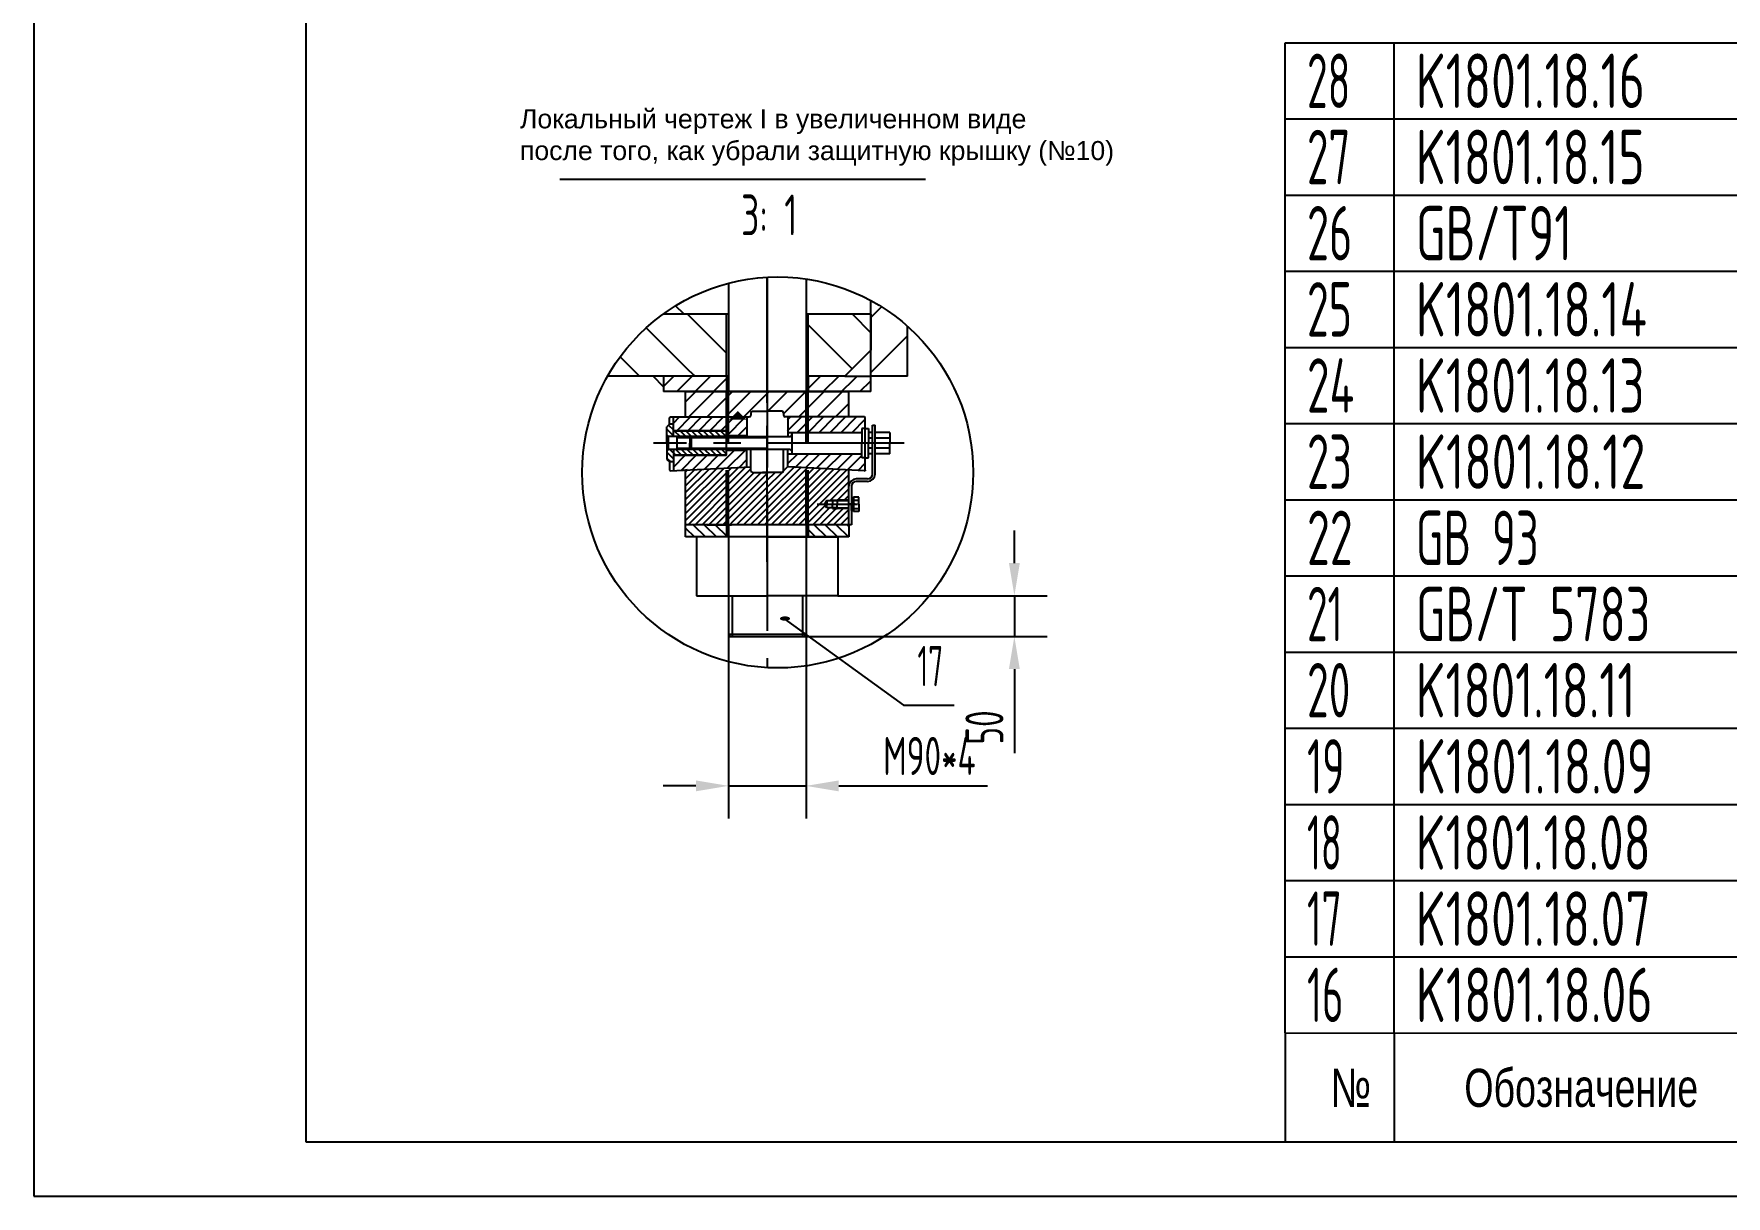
# Model space of a CAD drawing. Header units: millimetres. Extents: x -10 to 16810, y -459 to 11890.
# Drawn here: x 0 to 6220, y 0 to 4273 of the extents above; entities that cross this region are included whole.
import ezdxf
from ezdxf.enums import TextEntityAlignment as Align

# ---------------------------------------------------------------- set-up
doc = ezdxf.new("R2010")
doc.units = ezdxf.units.MM
doc.header["$LTSCALE"] = 400
doc.linetypes.add('F', pattern=[0.75, 0.5, -0.25])
doc.linetypes.add('G', pattern=[2, 1.25, -0.25, 0.25, -0.25])
for name, color, linetype in [('01', 7, 'Continuous'), ('02', 1, 'Continuous'), ('04', 2, 'F'), ('05', 4, 'G'), ('08', 1, 'Continuous'), ('11', 3, 'Continuous')]:
    doc.layers.add(name, color=color, linetype=linetype)
doc.styles.get("Standard").update_dxf_attribs({"font": 'isocp', "width": 0.707, "bigfont": 'intecad.shx'})
doc.dimstyles.new('INTE', dxfattribs={"dimscale": 40, "dimtxt": 3.5, "dimasz": 3, "dimexe": 3, "dimexo": 0, "dimgap": 1, "dimtad": 1, "dimdec": 0, "dimdsep": 46, "dimtxsty": 'Standard', "dimcen": 0, "dimclrd": 1, "dimclre": 1, "dimclrt": 3, "dimaunit": 1, "dimadec": 0, "dimazin": 0, "dimtfac": 1, "dimtdec": 0, "dimtmove": 0, "dimatfit": 0, "dimfxl": 1, "dimarcsym": 0})

# ---------------------------------------------------------------- blocks, each defined once
blk = doc.blocks.new('*U245', base_point=(10728.1, 6760.8))
at = {"layer": '02', "color": 1, "linetype": 'Continuous'}
for p, q in [((10361, 7103.2), (10226, 7238.2)), ((10159, 7103.2), (10119.5, 7142.7)), ((10581.1, 6993.5), (10524.1, 7050.5)), ((10581.1, 7033.9), (10532.8, 7082.2)), ((10717, 6978.9), (10659.1, 7036.7)), ((10718.9, 7017.4), (10666, 7070.2)), ((10720.8, 7055.9), (10694.4, 7082.2)), ((10524.1, 6905.5), (10431.1, 6998.5)), ((10524.1, 6972.8), (10474.7, 7022.2)), ((10581.1, 6953.1), (10524.1, 7010.1)), ((10581.1, 6912.7), (10524.1, 6969.7)), ((10715, 6940.4), (10659.1, 6996.3)), ((10920.1, 7015.8), (10926.6, 7022.2)), ((10920.1, 6975.4), (10965.3, 7020.5)), ((10920.1, 6935), (10965.3, 6980.1)), ((10524.1, 6838.1), (10431.1, 6931.1)), ((10579.5, 6873.8), (10524.1, 6929.3)), ((10713.1, 6901.9), (10659.1, 6955.9)), ((10711.2, 6863.4), (10659.1, 6915.5)), ((10920.1, 6894.6), (10965.3, 6939.7)), ((10512.7, 6782.2), (10431.1, 6863.8)), ((10577.6, 6835.4), (10524.1, 6888.8)), ((10575.3, 6797.2), (10524.1, 6848.4)), ((10581.1, 6872.3), (10579.5, 6873.8)), ((10709.3, 6824.9), (10659.1, 6875.1)), ((10938.2, 6872.2), (10965.3, 6899.3)), ((10503.1, 6724.4), (10431.1, 6796.4)), ((10534.9, 6797.2), (10524.1, 6808)), ((10581.1, 6831.8), (10577.6, 6835.4)), ((10696.6, 6797.2), (10659.1, 6834.7)), ((10438, 6722.2), (10431.1, 6729.1)), ((10524.1, 6636.1), (10438, 6722.2)), ((10524.1, 6568.7), (10431.1, 6661.7)), ((10524.1, 6501.4), (10431.1, 6594.4)), ((10593.1, 6573.6), (10524.1, 6642.6)), ((10575.1, 6551.2), (10524.1, 6602.2)), ((10593.1, 6614), (10559.9, 6647.2)), ((10711.4, 6576.5), (10647.1, 6640.8)), ((10713.5, 6534), (10647.1, 6600.4)), ((10709.3, 6619.1), (10681.1, 6647.2)), ((10575.1, 6510.7), (10524.1, 6561.7)), ((10715.7, 6491.4), (10665.1, 6542)), ((10920.1, 6530.9), (10961.5, 6572.2)), ((10920.1, 6571.3), (10921.1, 6572.2)), ((10920.1, 6490.4), (10965.3, 6535.6)), ((10524.1, 6434), (10431.1, 6527)), ((10575.1, 6470.3), (10524.1, 6521.3)), ((10575.1, 6429.9), (10524.1, 6480.9)), ((10717.8, 6448.9), (10665.1, 6501.6)), ((10920.1, 6450), (10965.3, 6495.2)), ((10468.6, 6422.2), (10431.1, 6459.7)), ((10575.1, 6389.5), (10524.1, 6440.5)), ((10719.9, 6406.4), (10665.1, 6461.2)), ((10708.6, 6377.2), (10665.1, 6420.7)), ((10932.7, 6422.2), (10965.3, 6454.8)), ((10547, 6377.2), (10524.1, 6400.1)), ((10668.2, 6377.2), (10665.1, 6380.3))]:
    blk.add_line(p, q, dxfattribs=at)
at = {"layer": '02', "color": 1, "linetype": 'Continuous', "ltscale": 0.75}
for p, q in [((10146.1, 7035), (10214.3, 7103.2)), ((10185.4, 6872.2), (10347.3, 7034.1)), ((10146.1, 6428.9), (10289.5, 6572.2)), ((10196.6, 6277.3), (10351.6, 6432.3)), ((10302.9, 6181.5), (10374.1, 6252.8))]:
    blk.add_line(p, q, dxfattribs=at)
at = {"layer": '02'}
for p, q in [((10431.1, 7063), (10390.9, 7103.2)), ((10386.8, 7039.9), (10374.1, 7052.6)), ((10431.1, 6995.6), (10386.8, 7039.9)), ((10431.1, 6928.3), (10374.1, 6985.3)), ((10860.1, 6848.2), (10717.6, 6990.8)), ((10885.6, 6848.2), (10718.8, 7015)), ((10911, 6848.2), (10737, 7022.2)), ((10831.6, 6953.1), (10762.5, 7022.2)), ((10830.1, 6980), (10787.9, 7022.2)), ((10830.1, 7005.5), (10813.4, 7022.2)), ((10831.6, 7004), (10830.1, 7005.5)), ((10831.6, 6978.5), (10830.1, 6980)), ((10860.1, 7000.9), (10858.6, 7002.4)), ((10860.1, 6975.5), (10858.6, 6977)), ((10920.3, 6940.8), (10860.1, 7000.9)), ((10920.3, 6915.3), (10860.1, 6975.5)), ((10920.3, 6966.3), (10864.3, 7022.2)), ((10920.3, 6991.7), (10889.7, 7022.2)), ((10920.3, 7017.2), (10915.2, 7022.2)), ((10419.8, 6872.2), (10374.1, 6917.9)), ((10783.7, 6848.2), (10713.9, 6918)), ((10809.2, 6848.2), (10715.1, 6942.3)), ((10834.6, 6848.2), (10716.3, 6966.5)), ((10920.3, 6864.4), (10849.6, 6935.1)), ((10920.3, 6889.9), (10858.6, 6951.5)), ((10833.4, 6722.2), (10710.3, 6845.3)), ((10732.8, 6848.2), (10711.5, 6869.6)), ((10758.3, 6848.2), (10712.7, 6893.8)), ((10858.8, 6722.2), (10732.8, 6848.2)), ((10884.3, 6722.2), (10758.3, 6848.2)), ((10909.7, 6722.2), (10783.7, 6848.2)), ((10914.3, 6743.1), (10809.2, 6848.2)), ((10914.3, 6768.6), (10834.6, 6848.2)), ((10914.3, 6794.1), (10860.1, 6848.2)), ((10914.3, 6819.5), (10885.6, 6848.2)), ((10914.3, 6845), (10911, 6848.2)), ((10920.3, 6839), (10914.3, 6845)), ((10722.5, 6782.2), (10707.9, 6796.8)), ((10807.9, 6722.2), (10709.1, 6821.1)), ((10920.3, 6813.5), (10914.3, 6819.5)), ((10920.3, 6788.1), (10914.3, 6794.1)), ((10782.4, 6722.2), (10728.1, 6776.6)), ((10757, 6722.2), (10728.1, 6751.1)), ((10731.5, 6722.2), (10728.1, 6725.6)), ((10857.5, 6596.2), (10731.5, 6722.2)), ((10883, 6596.2), (10757, 6722.2)), ((10908.4, 6596.2), (10782.4, 6722.2)), ((10914.3, 6615.9), (10807.9, 6722.2)), ((10914.3, 6641.3), (10833.4, 6722.2)), ((10914.3, 6666.8), (10858.8, 6722.2)), ((10914.3, 6692.2), (10884.3, 6722.2)), ((10914.3, 6717.7), (10909.7, 6722.2)), ((10920.3, 6762.6), (10914.3, 6768.6)), ((10920.3, 6737.1), (10914.3, 6743.1)), ((10781.2, 6596.2), (10715.2, 6662.2)), ((10832.1, 6596.2), (10728.1, 6700.2)), ((10806.6, 6596.2), (10728.1, 6674.7)), ((10920.3, 6711.7), (10914.3, 6717.7)), ((10920.3, 6686.2), (10914.3, 6692.2)), ((10920.3, 6660.8), (10914.3, 6666.8)), ((10755.7, 6596.2), (10708, 6643.9)), ((10730.3, 6596.2), (10709.4, 6617.1)), ((10904.3, 6422.2), (10730.3, 6596.2)), ((10920.3, 6431.7), (10755.7, 6596.2)), ((10920.3, 6457.1), (10781.2, 6596.2)), ((10920.3, 6482.6), (10806.6, 6596.2)), ((10920.3, 6508), (10832.1, 6596.2)), ((10920.3, 6533.5), (10857.5, 6596.2)), ((10920.3, 6559), (10883, 6596.2)), ((10920.3, 6584.4), (10908.4, 6596.2)), ((10920.3, 6635.3), (10914.3, 6641.3)), ((10920.3, 6609.9), (10914.3, 6615.9)), ((10431.1, 6524.2), (10383.1, 6572.2)), ((10878.8, 6422.2), (10710.7, 6590.3)), ((10853.3, 6422.2), (10712.1, 6563.5)), ((10827.9, 6422.2), (10713.4, 6536.7)), ((10431.1, 6456.8), (10374.1, 6513.8)), ((10802.4, 6422.2), (10714.7, 6509.9)), ((10777, 6422.2), (10716.1, 6483.1)), ((10431.1, 6389.5), (10374.1, 6446.5)), ((10751.5, 6422.2), (10717.4, 6456.3)), ((10726.1, 6422.2), (10718.8, 6429.5)), ((10412, 6341.2), (10374.1, 6379.1))]:
    blk.add_line(p, q, dxfattribs=at)
blk = doc.blocks.new('*D246')
at = {"layer": '08', "color": 1, "lineweight": -2}
for p, q in [((3604.2, 2327.4), (3604.2, 2447.4)), ((2955.7, 2207.4), (3724.2, 2207.4)), ((3604.2, 2207.4), (3604.2, 2057.4)), ((2833.2, 2057.4), (3724.2, 2057.4)), ((3604.2, 1937.4), (3604.2, 1628.5))]:
    blk.add_line(p, q, dxfattribs=at)
at = {"layer": '08', "color": 1}
for points in [[(3584.2, 2327.4), (3624.2, 2327.4), (3604.2, 2207.4)], [(3584.2, 1937.4), (3624.2, 1937.4), (3604.2, 2057.4)]]:
    blk.add_solid(points, dxfattribs=at)
at = {"layer": 'Defpoints', "color": 0}
for p in [(2955.7, 2207.4), (2833.2, 2057.4), (3604.2, 2057.4)]:
    blk.add_point(p, dxfattribs=at)
at = {"layer": '08', "color": 3, "insert": (3494.2, 1723), "char_height": 140, "attachment_point": 5, "rotation": 90}
blk.add_mtext('50', dxfattribs=at)
blk = doc.blocks.new('*D247')
at = {"layer": '08', "color": 1, "lineweight": -2}
for p, q in [((2553.4, 2066.4), (2553.4, 1388.2)), ((2838.4, 2066.4), (2838.4, 1388.2)), ((2433.4, 1508.2), (2313.4, 1508.2)), ((2553.4, 1508.2), (2838.4, 1508.2)), ((2958.4, 1508.2), (3505.1, 1508.2))]:
    blk.add_line(p, q, dxfattribs=at)
at = {"layer": '08', "color": 1}
for points in [[(2433.4, 1528.2), (2433.4, 1488.2), (2553.4, 1508.2)], [(2958.4, 1528.2), (2958.4, 1488.2), (2838.4, 1508.2)]]:
    blk.add_solid(points, dxfattribs=at)
at = {"layer": 'Defpoints', "color": 0}
for p in [(2553.4, 2066.4), (2838.4, 2066.4), (2838.4, 1508.2)]:
    blk.add_point(p, dxfattribs=at)
at = {"layer": '08', "color": 3, "insert": (3291.8, 1618.2), "char_height": 140, "attachment_point": 5}
blk.add_mtext('M90*4', dxfattribs=at)
blk = doc.blocks.new('*U264')
at = {"layer": '01'}
for points in [[(25, 292), (25, 5)], [(25, 5), (415, 5)]]:
    blk.add_lwpolyline(points, dxfattribs=at)
at = {"layer": '02'}
for points in [[(0, 297), (0, 0)], [(0, 0), (420, 0)]]:
    blk.add_lwpolyline(points, dxfattribs=at)
blk = doc.blocks.new('*U284')
at = {"layer": '01'}
for p, q in [((0, -280), (0, 0)), ((4800, -280), (4800, 0))]:
    blk.add_line(p, q, dxfattribs=at)
at = {"layer": '02'}
for p, q in [((0, 0), (400, 0)), ((400, -280), (400, 0)), ((400, 0), (2080, 0)), ((2080, -280), (2080, 0)), ((2080, 0), (3640, 0)), ((3640, -280), (3640, 0)), ((3640, 0), (4040, 0)), ((4040, -280), (4040, 0)), ((4040, 0), (4800, 0))]:
    blk.add_line(p, q, dxfattribs=at)
blk = doc.blocks.new('*U285')
at = {"layer": '01'}
for p, q in [((0, -280), (0, 0)), ((4800, -280), (4800, 0))]:
    blk.add_line(p, q, dxfattribs=at)
at = {"layer": '02'}
for p, q in [((0, 0), (400, 0)), ((400, -280), (400, 0)), ((400, 0), (2080, 0)), ((2080, -280), (2080, 0)), ((2080, 0), (3640, 0)), ((3640, -280), (3640, 0)), ((3640, 0), (4040, 0)), ((4040, -280), (4040, 0)), ((4040, 0), (4800, 0))]:
    blk.add_line(p, q, dxfattribs=at)
blk = doc.blocks.new('*U286')
at = {"layer": '01'}
for p, q in [((0, -280), (0, 0)), ((4800, -280), (4800, 0))]:
    blk.add_line(p, q, dxfattribs=at)
at = {"layer": '02'}
for p, q in [((0, 0), (400, 0)), ((400, -280), (400, 0)), ((400, 0), (2080, 0)), ((2080, -280), (2080, 0)), ((2080, 0), (3640, 0)), ((3640, -280), (3640, 0)), ((3640, 0), (4040, 0)), ((4040, -280), (4040, 0)), ((4040, 0), (4800, 0))]:
    blk.add_line(p, q, dxfattribs=at)
blk = doc.blocks.new('*U287')
at = {"layer": '01'}
for p, q in [((0, -280), (0, 0)), ((4800, -280), (4800, 0))]:
    blk.add_line(p, q, dxfattribs=at)
at = {"layer": '02'}
for p, q in [((0, 0), (400, 0)), ((400, -280), (400, 0)), ((400, 0), (2080, 0)), ((2080, -280), (2080, 0)), ((2080, 0), (3640, 0)), ((3640, -280), (3640, 0)), ((3640, 0), (4040, 0)), ((4040, -280), (4040, 0)), ((4040, 0), (4800, 0))]:
    blk.add_line(p, q, dxfattribs=at)
blk = doc.blocks.new('*U288')
at = {"layer": '01'}
for p, q in [((0, -280), (0, 0)), ((4800, -280), (4800, 0))]:
    blk.add_line(p, q, dxfattribs=at)
at = {"layer": '02'}
for p, q in [((0, 0), (400, 0)), ((400, -280), (400, 0)), ((400, 0), (2080, 0)), ((2080, -280), (2080, 0)), ((2080, 0), (3640, 0)), ((3640, -280), (3640, 0)), ((3640, 0), (4040, 0)), ((4040, -280), (4040, 0)), ((4040, 0), (4800, 0))]:
    blk.add_line(p, q, dxfattribs=at)
blk = doc.blocks.new('*U289')
at = {"layer": '01'}
for p, q in [((0, -280), (0, 0)), ((4800, -280), (4800, 0))]:
    blk.add_line(p, q, dxfattribs=at)
at = {"layer": '02'}
for p, q in [((0, 0), (400, 0)), ((400, -280), (400, 0)), ((400, 0), (2080, 0)), ((2080, -280), (2080, 0)), ((2080, 0), (3640, 0)), ((3640, -280), (3640, 0)), ((3640, 0), (4040, 0)), ((4040, -280), (4040, 0)), ((4040, 0), (4800, 0))]:
    blk.add_line(p, q, dxfattribs=at)
blk = doc.blocks.new('*U290')
at = {"layer": '01'}
for p, q in [((0, -280), (0, 0)), ((4800, -280), (4800, 0))]:
    blk.add_line(p, q, dxfattribs=at)
at = {"layer": '02'}
for p, q in [((0, 0), (400, 0)), ((400, -280), (400, 0)), ((400, 0), (2080, 0)), ((2080, -280), (2080, 0)), ((2080, 0), (3640, 0)), ((3640, -280), (3640, 0)), ((3640, 0), (4040, 0)), ((4040, -280), (4040, 0)), ((4040, 0), (4800, 0))]:
    blk.add_line(p, q, dxfattribs=at)
blk = doc.blocks.new('*U291')
at = {"layer": '01'}
for p, q in [((0, -280), (0, 0)), ((4800, -280), (4800, 0))]:
    blk.add_line(p, q, dxfattribs=at)
at = {"layer": '02'}
for p, q in [((0, 0), (400, 0)), ((400, -280), (400, 0)), ((400, 0), (2080, 0)), ((2080, -280), (2080, 0)), ((2080, 0), (3640, 0)), ((3640, -280), (3640, 0)), ((3640, 0), (4040, 0)), ((4040, -280), (4040, 0)), ((4040, 0), (4800, 0))]:
    blk.add_line(p, q, dxfattribs=at)
blk = doc.blocks.new('*U292')
at = {"layer": '01'}
for p, q in [((0, -280), (0, 0)), ((4800, -280), (4800, 0))]:
    blk.add_line(p, q, dxfattribs=at)
at = {"layer": '02'}
for p, q in [((0, 0), (400, 0)), ((400, -280), (400, 0)), ((400, 0), (2080, 0)), ((2080, -280), (2080, 0)), ((2080, 0), (3640, 0)), ((3640, -280), (3640, 0)), ((3640, 0), (4040, 0)), ((4040, -280), (4040, 0)), ((4040, 0), (4800, 0))]:
    blk.add_line(p, q, dxfattribs=at)
blk = doc.blocks.new('*U293')
at = {"layer": '01'}
for p, q in [((0, -280), (0, 0)), ((4800, -280), (4800, 0))]:
    blk.add_line(p, q, dxfattribs=at)
at = {"layer": '02'}
for p, q in [((0, 0), (400, 0)), ((400, -280), (400, 0)), ((400, 0), (2080, 0)), ((2080, -280), (2080, 0)), ((2080, 0), (3640, 0)), ((3640, -280), (3640, 0)), ((3640, 0), (4040, 0)), ((4040, -280), (4040, 0)), ((4040, 0), (4800, 0))]:
    blk.add_line(p, q, dxfattribs=at)
blk = doc.blocks.new('*U294')
at = {"layer": '01'}
for p, q in [((0, -280), (0, 0)), ((4800, -280), (4800, 0))]:
    blk.add_line(p, q, dxfattribs=at)
at = {"layer": '02'}
for p, q in [((0, 0), (400, 0)), ((400, -280), (400, 0)), ((400, 0), (2080, 0)), ((2080, -280), (2080, 0)), ((2080, 0), (3640, 0)), ((3640, -280), (3640, 0)), ((3640, 0), (4040, 0)), ((4040, -280), (4040, 0)), ((4040, 0), (4800, 0))]:
    blk.add_line(p, q, dxfattribs=at)
blk = doc.blocks.new('*U295')
at = {"layer": '01'}
for p, q in [((0, -280), (0, 0)), ((4800, -280), (4800, 0))]:
    blk.add_line(p, q, dxfattribs=at)
at = {"layer": '02'}
for p, q in [((0, 0), (400, 0)), ((400, -280), (400, 0)), ((400, 0), (2080, 0)), ((2080, -280), (2080, 0)), ((2080, 0), (3640, 0)), ((3640, -280), (3640, 0)), ((3640, 0), (4040, 0)), ((4040, -280), (4040, 0)), ((4040, 0), (4800, 0))]:
    blk.add_line(p, q, dxfattribs=at)
blk = doc.blocks.new('*U296')
at = {"layer": '01'}
for p, q in [((0, -280), (0, 0)), ((0, 0), (400, 0)), ((400, 0), (2080, 0)), ((2080, 0), (3640, 0)), ((3640, 0), (4040, 0)), ((4040, 0), (4800, 0)), ((4800, -280), (4800, 0))]:
    blk.add_line(p, q, dxfattribs=at)
at = {"layer": '02'}
for p, q in [((400, -280), (400, 0)), ((2080, -280), (2080, 0)), ((3640, -280), (3640, 0)), ((4040, -280), (4040, 0))]:
    blk.add_line(p, q, dxfattribs=at)

msp = doc.modelspace()

# ---------------------------------------------------------------- hatches: boundary and pattern name
at = {"layer": '02'}
h = msp.add_hatch(color=256, dxfattribs=at)
h.paths.add_polyline_path([(2619.6, 2854.4), (2587.6, 2854.4), (2587.6, 2886.4)])
h.paths.add_polyline_path([(2587.6, 2886.4), (2587.6, 2854.4), (2555.6, 2854.4)])

# ---------------------------------------------------------------- linework, layer by layer
for p, q in [((3076.9, 3014.4), (3076.9, 3292.2)), ((3076.9, 3242.4), (3076.9, 3110.4)), ((3211.9, 3014.4), (3211.9, 3197.5)), ((3076.9, 3110.4), (2980.9, 3014.4)), ((3211.9, 3014.4), (3076.9, 3014.4)), ((2695.9, 2792.4), (2695.9, 2744.4)), ((2545.9, 2468.4), (2545.9, 2423.4)), ((2845.9, 2468.4), (2845.9, 2423.4)), ((2553.4, 2066.4), (2838.4, 2066.4)), ((2553.4, 2066.4), (2558.6, 2057.4)), ((2558.6, 2057.4), (2833.2, 2057.4)), ((2558.6, 2057.4), (2833.2, 2057.4)), ((2838.4, 2066.4), (2833.2, 2057.4))]:
    msp.add_line(p, q)
at = {"layer": '01', "color": 7, "linetype": 'Continuous'}
for p, q in [((1933.6, 3738.9), (3277.5, 3738.9)), ((2838.4, 3371.5), (2838.4, 2957.4)), ((2553.4, 3355.8), (2553.4, 2957.4)), ((2553.4, 3242.4), (2313, 3242.4)), ((3076.9, 3242.4), (2838.4, 3242.4)), ((2553.4, 3014.4), (2109.1, 3014.4)), ((2314.9, 3014.4), (2314.9, 2957.4)), ((2980.9, 3014.4), (2838.4, 3014.4)), ((3076.9, 2957.4), (3076.9, 3014.4)), ((3076.9, 2957.4), (2314.9, 2957.4)), ((2395.9, 2957.4), (2995.9, 2957.4)), ((2395.9, 2864.4), (2395.9, 2957.4)), ((2995.9, 2864.4), (2995.9, 2957.4)), ((2338.9, 2864.4), (2617.9, 2864.4)), ((2395.9, 2864.4), (2629.9, 2864.4)), ((2620.9, 2861.4), (2617.9, 2864.4)), ((2620.9, 2861.4), (2620.9, 2792.4)), ((2635.9, 2879.4), (2635.9, 2870.4)), ((2641.9, 2885.4), (2695.9, 2885.4)), ((2749.9, 2885.4), (2695.9, 2885.4)), ((2755.9, 2879.4), (2755.9, 2870.4)), ((2995.9, 2864.4), (2761.9, 2864.4)), ((2770.9, 2861.4), (2773.9, 2864.4)), ((2770.9, 2861.4), (2770.9, 2792.4)), ((3052.9, 2864.4), (2773.9, 2864.4)), ((3055.9, 2861.4), (3052.9, 2864.4)), ((3055.9, 2768.4), (3055.9, 2861.4)), ((2350.9, 2837.4), (2335.9, 2837.4)), ((2350.9, 2816.4), (2350.9, 2837.4)), ((2542.9, 2813.4), (2353.9, 2813.4)), ((2353.9, 2813.4), (2542.9, 2813.4)), ((2545.9, 2810.4), (2542.9, 2813.4)), ((2545.9, 2810.4), (2545.9, 2768.4)), ((2545.9, 2810.4), (2545.9, 2768.4)), ((2770.9, 2807.4), (3043.9, 2807.4)), ((2785.9, 2807.4), (3040.9, 2807.4)), ((3055.9, 2822.4), (3043.9, 2822.4)), ((3055.9, 2822.4), (3043.9, 2822.4)), ((3043.9, 2822.4), (3043.9, 2768.4)), ((3043.9, 2822.4), (3043.9, 2768.4)), ((3055.9, 2822.4), (3067.9, 2822.4)), ((3067.9, 2822.4), (3067.9, 2768.4)), ((3082.9, 2654.4), (3082.9, 2834.4)), ((3091.9, 2654.4), (3091.9, 2834.4)), ((3145.9, 2807.7), (3145.9, 2768.4)), ((2362.9, 2792.4), (2332.9, 2792.4)), ((2362.9, 2744.4), (2332.9, 2744.4)), ((2539.9, 2788.2), (2362.9, 2788.2)), ((2539.9, 2748.6), (2362.9, 2748.6)), ((2416.9, 2792.4), (2779.9, 2792.4)), ((2779.9, 2744.4), (2416.9, 2744.4)), ((2620.9, 2795.4), (2545.9, 2795.4)), ((2545.9, 2726.4), (2545.9, 2768.4)), ((2545.9, 2726.4), (2545.9, 2768.4)), ((2620.9, 2741.4), (2545.9, 2741.4)), ((2620.9, 2683.7), (2620.9, 2744.4)), ((2635.9, 2666.4), (2635.9, 2744.4)), ((2755.9, 2666.4), (2755.9, 2744.4)), ((2770.9, 2683.7), (2770.9, 2744.4)), ((3043.9, 2714.4), (3043.9, 2768.4)), ((3043.9, 2714.4), (3043.9, 2768.4)), ((3055.9, 2669.4), (3055.9, 2768.4)), ((3067.9, 2714.4), (3067.9, 2768.4)), ((3145.9, 2729.2), (3145.9, 2768.4)), ((2350.9, 2699.4), (2335.9, 2699.4)), ((2350.9, 2720.4), (2350.9, 2699.4)), ((2542.9, 2723.4), (2353.9, 2723.4)), ((2353.9, 2723.4), (2542.9, 2723.4)), ((2545.9, 2726.4), (2542.9, 2723.4)), ((2770.9, 2729.4), (3043.9, 2729.4)), ((2785.9, 2729.4), (3040.9, 2729.4)), ((3055.9, 2714.4), (3043.9, 2714.4)), ((3055.9, 2714.4), (3043.9, 2714.4)), ((3055.9, 2714.4), (3067.9, 2714.4)), ((2395.9, 2468.4), (2395.9, 2669.4)), ((2641.9, 2660.4), (2695.9, 2660.4)), ((2749.9, 2660.4), (2695.9, 2660.4)), ((2995.9, 2468.4), (2995.9, 2669.4)), ((2995.9, 2558.4), (2952.7, 2558.4)), ((2995.9, 2528.4), (2952.7, 2528.4)), ((2695.9, 2468.4), (2395.9, 2468.4)), ((2475, 2468.4), (2563.9, 2468.4)), ((2553.4, 2468.4), (2553.4, 2066.4)), ((2995.9, 2468.4), (2695.9, 2468.4)), ((2838.4, 2468.4), (2838.4, 2066.4)), ((2553.4, 2423.4), (2553.4, 2207.4)), ((2838.4, 2423.4), (2838.4, 2207.4))]:
    msp.add_line(p, q, dxfattribs=at)
at = {"layer": '01'}
for p, q in [((2545.9, 3014.4), (2545.9, 3242.4)), ((2845.9, 3014.4), (2845.9, 3242.4)), ((2980.9, 3014.4), (3076.9, 3014.4)), ((2335.9, 2861.4), (2338.9, 2864.4)), ((2335.9, 2837.4), (2335.9, 2861.4)), ((2350.9, 2792.4), (2350.9, 2864.4)), ((2335.9, 2837.4), (2326.9, 2828.4)), ((2326.9, 2768.4), (2326.9, 2828.4)), ((2785.9, 2807.4), (2785.9, 2768.4)), ((3082.9, 2807.7), (3067.9, 2807.7)), ((3082.9, 2834.4), (3091.9, 2834.4)), ((3145.9, 2807.7), (3091.9, 2807.7)), ((2326.9, 2798.4), (2332.9, 2792.4)), ((2326.9, 2768.4), (2326.9, 2708.4)), ((2332.9, 2744.4), (2326.9, 2738.4)), ((2332.9, 2744.4), (2332.9, 2792.4)), ((2350.9, 2744.4), (2350.9, 2667.2)), ((2362.9, 2792.4), (2362.9, 2744.4)), ((2410.9, 2786.4), (2416.9, 2792.4)), ((2410.9, 2786.4), (2410.9, 2768.4)), ((2410.9, 2750.4), (2410.9, 2768.4)), ((2410.9, 2750.4), (2416.9, 2744.4)), ((2416.9, 2744.4), (2416.9, 2792.4)), ((2695.9, 2792.4), (2695.9, 2744.4)), ((2785.9, 2768.4), (2785.9, 2729.4)), ((3082.9, 2786.9), (3067.9, 2786.9)), ((3082.9, 2750), (3067.9, 2750)), ((3145.9, 2786.9), (3091.9, 2786.9)), ((3145.9, 2750), (3091.9, 2750)), ((2326.9, 2708.4), (2335.9, 2699.4)), ((2335.9, 2699.4), (2335.9, 2669.4)), ((2338.9, 2666.6), (2635.9, 2681.4)), ((2620.9, 2683.7), (2617.9, 2680.5)), ((2773.9, 2680.5), (2770.9, 2683.7)), ((3052.9, 2666.6), (2773.9, 2680.5)), ((3082.9, 2729.2), (3067.9, 2729.2)), ((3145.9, 2729.2), (3091.9, 2729.2)), ((2335.9, 2669.4), (2338.9, 2666.6)), ((3064.9, 2636.4), (3022.9, 2636.4)), ((3064.9, 2627.4), (3022.9, 2627.4)), ((3052.9, 2666.6), (3055.9, 2669.4)), ((2914.5, 2556.9), (2905.9, 2543.4)), ((2914.5, 2556.9), (2935.9, 2556.9)), ((2914.5, 2556.9), (2914.5, 2543.4)), ((2935.9, 2558.4), (2935.9, 2543.4)), ((2935.9, 2556.9), (2952.7, 2556.9)), ((2952.7, 2558.4), (2952.7, 2543.4)), ((2995.9, 2468.3), (2995.9, 2609.4)), ((3004.9, 2609.4), (3004.9, 2468.3)), ((3004.9, 2566.5), (3004.9, 2543.4)), ((3012.7, 2566.5), (3004.9, 2566.5)), ((3012.7, 2570.1), (3012.7, 2543.4)), ((3031.9, 2570.1), (3012.7, 2570.1)), ((3012.7, 2543.4), (3012.7, 2566.5)), ((3012.7, 2558.4), (3031.9, 2558.4)), ((3031.9, 2543.4), (3031.9, 2570.1)), ((2914.5, 2529.9), (2905.9, 2543.4)), ((2914.5, 2529.9), (2914.5, 2543.4)), ((2935.9, 2529.9), (2914.5, 2529.9)), ((2935.9, 2528.4), (2935.9, 2543.4)), ((2952.7, 2529.9), (2935.9, 2529.9)), ((2952.7, 2528.4), (2952.7, 2543.4)), ((3004.9, 2543.4), (3012.7, 2547.9)), ((3012.7, 2543.4), (3004.9, 2538.9)), ((3004.9, 2520.3), (3004.9, 2543.4)), ((3012.7, 2520.3), (3004.9, 2520.3)), ((3012.7, 2516.8), (3012.7, 2543.4)), ((3012.7, 2543.4), (3012.7, 2520.3)), ((3012.7, 2528.4), (3031.9, 2528.4)), ((3031.9, 2516.8), (3012.7, 2516.8)), ((3031.9, 2543.4), (3031.9, 2516.8)), ((2395.9, 2423.4), (2395.9, 2468.4)), ((2995.9, 2468.3), (2995.9, 2423.4)), ((3004.9, 2468.3), (2995.9, 2468.3)), ((2995.9, 2423.4), (2395.9, 2423.4)), ((2695.9, 2423.4), (2436.1, 2423.4)), ((2436.1, 2423.4), (2436.1, 2207.4)), ((2695.9, 2423.4), (2955.7, 2423.4)), ((2955.7, 2423.4), (2955.7, 2207.4)), ((2436.1, 2207.4), (2695.9, 2207.4)), ((2955.7, 2207.4), (2695.9, 2207.4))]:
    msp.add_line(p, q, dxfattribs=at)
at = {"layer": '01', "color": 7, "linetype": 'Continuous'}
for centre, radius, start, end in [((2629.9, 2870.4), 6, 270, 0), ((2641.9, 2879.4), 6, 90, 180), ((2749.9, 2879.4), 6, 0, 90), ((2761.9, 2870.4), 6, 180, 270), ((2353.9, 2816.4), 3, 180, 270), ((2542.9, 2810.4), 3, 0, 90), ((3040.9, 2810.4), 3, 270, 0), ((2353.9, 2720.4), 3, 90, 180), ((2542.9, 2726.4), 3, 270, 0), ((3040.9, 2726.4), 3, 0, 90), ((2641.9, 2666.4), 6, 180, 270), ((2749.9, 2666.4), 6, 270, 0)]:
    msp.add_arc(centre, radius, start, end, dxfattribs=at)
at = {"layer": '01'}
for centre, radius, start, end in [((2779.9, 2798.4), 6, 270, 0), ((2779.9, 2738.4), 6, 0, 90), ((3022.9, 2609.4), 27, 90, 180), ((3022.9, 2609.4), 18, 90, 180), ((3064.9, 2654.4), 27, 270, 0), ((3064.9, 2654.4), 18, 270, 0)]:
    msp.add_arc(centre, radius, start, end, dxfattribs=at)
at = {"layer": '02'}
for p, q in [((2389.9, 3242.4), (2359.1, 3273.2)), ((2314.9, 2975.4), (2275.9, 3014.4)), ((2405.9, 3036.9), (2431.2, 3014.4)), ((2326.9, 2819.5), (2353.9, 2792.4)), ((2333, 2834.6), (2350.9, 2816.7)), ((2354.2, 2813.4), (2375.2, 2792.4)), ((2375.4, 2813.4), (2396.4, 2792.4)), ((2396.6, 2813.4), (2417.6, 2792.4)), ((2417.8, 2813.4), (2438.8, 2792.4)), ((2439, 2813.4), (2460, 2792.4)), ((2460.2, 2813.4), (2481.2, 2792.4)), ((2481.4, 2813.4), (2502.4, 2792.4)), ((2502.6, 2813.4), (2523.6, 2792.4)), ((2523.9, 2813.4), (2544.5, 2792.8)), ((2326.9, 2798.3), (2332.7, 2792.4)), ((2338.3, 2744.4), (2359.3, 2723.4)), ((2359.5, 2744.4), (2380.5, 2723.4)), ((2375.2, 2792.4), (2379.3, 2788.2)), ((2376.5, 2748.6), (2380.7, 2744.4)), ((2380.7, 2744.4), (2401.7, 2723.4)), ((2396.4, 2792.4), (2400.6, 2788.2)), ((2397.7, 2748.6), (2401.9, 2744.4)), ((2401.9, 2744.4), (2422.9, 2723.4)), ((2695.9, 2788.2), (2412.7, 2788.2)), ((2695.9, 2748.6), (2412.7, 2748.6)), ((2417.6, 2792.4), (2421.8, 2788.2)), ((2419, 2748.6), (2423.2, 2744.4)), ((2423.2, 2744.4), (2444.2, 2723.4)), ((2438.8, 2792.4), (2443, 2788.2)), ((2440.2, 2748.6), (2444.4, 2744.4)), ((2444.4, 2744.4), (2465.4, 2723.4)), ((2460, 2792.4), (2464.2, 2788.2)), ((2461.4, 2748.6), (2465.6, 2744.4)), ((2465.6, 2744.4), (2486.6, 2723.4)), ((2481.2, 2792.4), (2485.4, 2788.2)), ((2482.6, 2748.6), (2486.8, 2744.4)), ((2486.8, 2744.4), (2507.8, 2723.4)), ((2502.4, 2792.4), (2506.6, 2788.2)), ((2503.8, 2748.6), (2508, 2744.4)), ((2508, 2744.4), (2529, 2723.4)), ((2523.6, 2792.4), (2527.8, 2788.2)), ((2525, 2748.6), (2529.2, 2744.4)), ((2529.2, 2744.4), (2545.9, 2727.8)), ((2326.9, 2734.6), (2350.9, 2710.6)), ((2326.9, 2713.4), (2340.9, 2699.4)), ((2770.9, 2683.7), (2770.9, 2680.7)), ((2773.9, 2680.5), (2770.9, 2680.7)), ((2401.9, 2669.7), (2395.9, 2669.4)), ((3052.9, 2666.6), (3055.9, 2666.4)), ((3055.9, 2669.4), (3055.9, 2666.4)), ((2757.2, 2123.3), (3196.4, 1804.6)), ((3196.4, 1804.6), (3382.4, 1804.6))]:
    msp.add_line(p, q, dxfattribs=at)
at = {"layer": '02', "color": 1, "linetype": 'Continuous'}
for p, q in [((2544.1, 2792.4), (2362.9, 2792.4)), ((2544.1, 2744.4), (2362.9, 2744.4)), ((2935.9, 2558.4), (2952.7, 2558.4)), ((2952.7, 2556.9), (2995.9, 2556.9)), ((2935.9, 2528.4), (2952.7, 2528.4)), ((2952.7, 2529.9), (2995.9, 2529.9)), ((2566.6, 2207.4), (2566.6, 2057.4)), ((2825.2, 2207.4), (2825.2, 2057.4))]:
    msp.add_line(p, q, dxfattribs=at)
at = {"layer": '02'}
msp.add_circle((2734.4, 2660.4), 718.6, dxfattribs=at)
at = {"layer": '04', "color": 2, "linetype": 'F'}
for p, q in [((2545.9, 3014.4), (2545.9, 2957.4)), ((2845.9, 3014.4), (2845.9, 2957.4)), ((2545.9, 2468.4), (2545.9, 2957.4)), ((2553.4, 2468.4), (2553.4, 2957.4)), ((2838.4, 2468.4), (2838.4, 2957.4)), ((2845.9, 2468.4), (2845.9, 2957.4))]:
    msp.add_line(p, q, dxfattribs=at)
at = {"layer": '04', "color": 1, "linetype": 'ByBlock'}
for p, q in [((4600, 600), (9417.4, 598.7)), ((4600, 600), (4600, 200)), ((5000, 599.9), (5000, 199.9))]:
    msp.add_line(p, q, dxfattribs=at)
at = {"layer": '05', "color": 4, "linetype": 'G'}
for p, q in [((2695.9, 2916.1), (2695.9, 3378)), ((2695.9, 3378), (2695.9, 2017.9)), ((2695.9, 2331.6), (2695.9, 2987.5)), ((3198.5, 2768.4), (2277.7, 2768.4)), ((3135.6, 2768.4), (3057.4, 2768.4)), ((2879.5, 2543.4), (3027.9, 2543.4)), ((2956.1, 2543.4), (3024.9, 2543.4))]:
    msp.add_line(p, q, dxfattribs=at)
at = {"layer": '05'}
for p, q in [((2695.9, 3029.4), (2695.9, 2748.7)), ((3019, 2543.4), (2998.6, 2543.4)), ((2695.9, 2435.9), (2695.9, 2194.8)), ((2695.9, 1977.2), (2695.9, 1942.9))]:
    msp.add_line(p, q, dxfattribs=at)
at = {"layer": '08', "color": 1}
msp.add_line((2734.4, 2660.4), (2677.8, 2660.4), dxfattribs=at)

# ---------------------------------------------------------------- block references
at = {"layer": '01', "rotation": 270}
msp.add_blockref('*U245', (2734.4, 2660.4), dxfattribs=at)
at = {"layer": '04', "xscale": 40, "yscale": 40, "zscale": 40}
msp.add_blockref('*U264', (0, 0), dxfattribs=at)
at = {"layer": '04'}
for name, p in [('*U296', (4600, 4240)), ('*U295', (4600, 3960)), ('*U294', (4600, 3680)), ('*U293', (4600, 3400)), ('*U292', (4600, 3120)), ('*U291', (4600, 2840)), ('*U290', (4600, 2560)), ('*U289', (4600, 2280)), ('*U288', (4600, 2000)), ('*U287', (4600, 1720)), ('*U286', (4600, 1440)), ('*U285', (4600, 1160)), ('*U284', (4600, 880))]:
    msp.add_blockref(name, p, dxfattribs=at)

# ---------------------------------------------------------------- texts
at = {"layer": '02', "width": 0.605172}
msp.add_text('●', height=30, rotation=270, dxfattribs=at).set_placement((2742.2, 2132.3), (2742.2, 2114.3), align=Align.FIT)
at = {"layer": '04', "attachment_point": 1}
for s, insert, char_height in [('{\\fArial|b0|i0|c204|p34;\\W1;\\C3;Локальный чертеж \\fArial|b0|i0|c0|p34;I \\fArial|b0|i0|c204|p34;в увеличенном виде\\Pпосле того, как убрали защитную крышку (№10)}', (1786.8, 3995.4), 70), ('{\\fArial|b0|i0|c204|p34;\\C0;№}', (4766.9, 468.3), 140), ('{\\fArial|b0|i0|c204|p34;\\C0;Обозначение}', (5258, 468.3), 140)]:
    msp.add_mtext(s, dxfattribs=dict(at, insert=insert, char_height=char_height))
at = {"layer": '11'}
for s, height, width, p, p2 in [('28', 200, 0.636523, (4680, 4000), (4839.1, 4000)), ('K1801.18.16', 200, 0.689628, (5080, 4000), (5922, 4000)), ('27', 200, 0.636523, (4680, 3720), (4839.1, 3720)), ('K1801.18.15', 200, 0.689605, (5080, 3720), (5920.8, 3720)), ('26', 200, 0.639213, (4680, 3440), (4846.1, 3440)), ('GB/T91', 200, 0.690281, (5080, 3440), (5653.4, 3440)), ('25', 200, 0.638783, (4680, 3160), (4845, 3160)), ('K1801.18.14', 200, 0.68977, (5080, 3160), (5929.1, 3160)), ('24', 200, 0.641743, (4680, 2880), (4853.3, 2880)), ('K1801.18.13', 200, 0.689605, (5080, 2880), (5920.8, 2880)), ('23', 200, 0.638783, (4680, 2600), (4845, 2600)), ('K1801.18.12', 200, 0.689658, (5080, 2600), (5923.5, 2600)), ('22', 200, 0.639754, (4680, 2320), (4847.6, 2320)), ('GB 93', 200, 0.685924, (5080, 2320), (5532, 2320)), ('21', 200, 0.623098, (4680, 2040), (4810.9, 2040)), ('GB/T 5783', 200, 0.695784, (5080, 2040), (5941.6, 2040)), ('17', 148.49, 0.60653, (3248, 1874.4), (3342.6, 1874.4)), ('20', 200, 0.636567, (4680, 1760), (4839.2, 1760)), ('K1801.18.11', 200, 0.688887, (5080, 1760), (5886.7, 1760)), ('19', 200, 0.612447, (4680, 1480), (4817.4, 1480)), ('K1801.18.09', 200, 0.690237, (5080, 1480), (5953.4, 1480)), ('18', 200, 0.606, (4680, 1200), (4807.3, 1200)), ('K1801.18.08', 200, 0.690046, (5080, 1200), (5943.2, 1200)), ('17', 200, 0.606, (4680, 920), (4807.3, 920)), ('K1801.18.07', 200, 0.690046, (5080, 920), (5943.2, 920)), ('16', 200, 0.610556, (4680, 640), (4814.3, 640)), ('K1801.18.06', 200, 0.690179, (5080, 640), (5950.3, 640))]:
    msp.add_text(s, height=height, dxfattribs=dict(at, width=width)).set_placement(p, p2, align=Align.FIT)
at = {"layer": '11', "width": 0.707}
msp.add_text('3: 1', height=150, dxfattribs=at).set_placement((2702.9, 3532.2), align=Align.CENTER)

# ---------------------------------------------------------------- dimensions: what is measured, and where the dimension line sits
at = {"layer": '08'}
dim = msp.add_linear_dim(base=(3604.2, 2057.4), p1=(2955.7, 2207.4), p2=(2833.2, 2057.4), angle=270, text='50', dimstyle='INTE', dxfattribs=at)
dim.commit()
dim.dimension.update_dxf_attribs({"geometry": '*D246', "text_midpoint": (3494.2, 1723)})
dim = msp.add_linear_dim(base=(2838.4, 1508.2), p1=(2553.4, 2066.4), p2=(2838.4, 2066.4), text='M90*4', dimstyle='INTE', dxfattribs=at)
dim.commit()
dim.dimension.update_dxf_attribs({"geometry": '*D247', "text_midpoint": (3291.8, 1618.2)})

doc.saveas('drawing.dxf')
